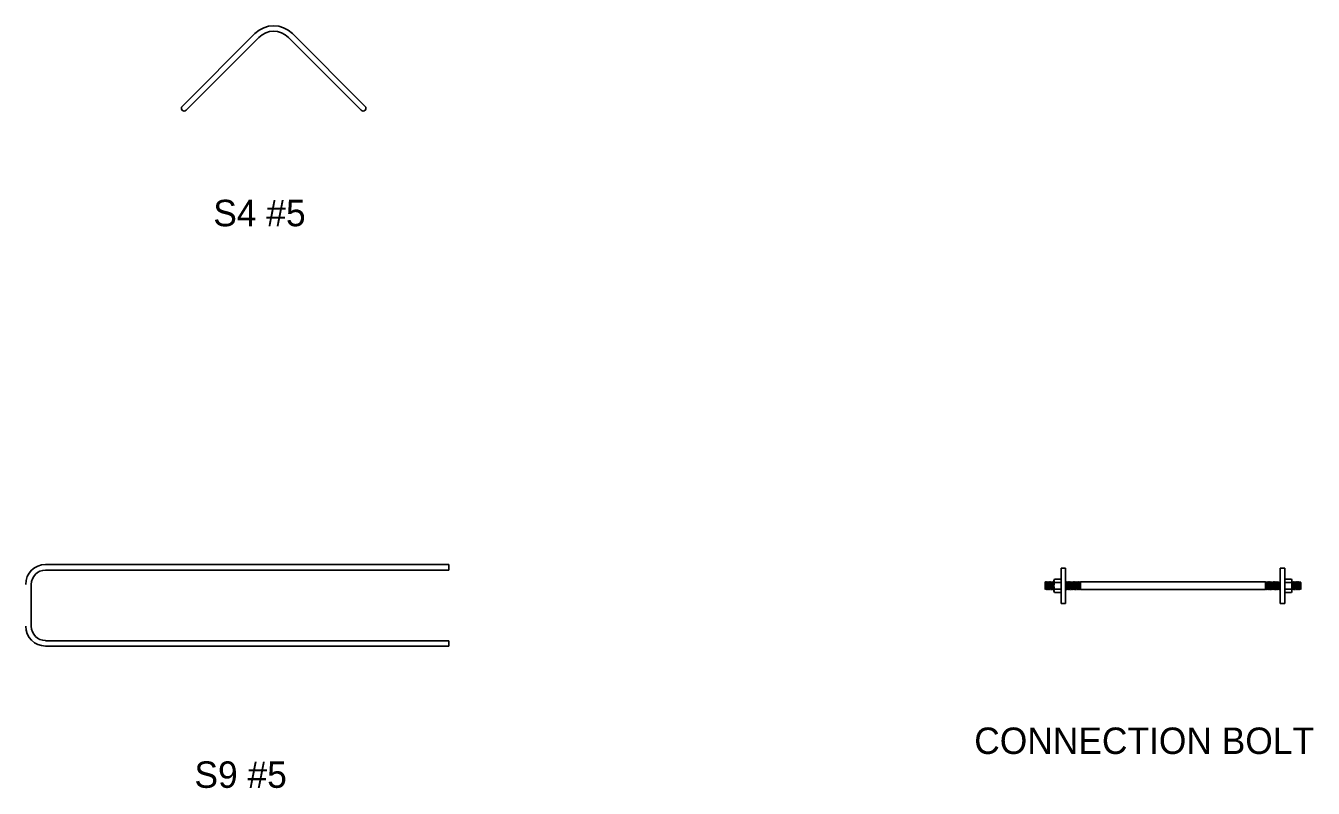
# Model space of a CAD drawing. Extents: x 3667.2 to 3717.5, y 409.8 to 444.1.
# Drawn here: x 3705.3 to 3717.47, y 417.82 to 425.02 of the extents above; entities that cross this region are included whole.
import ezdxf

# ---------------------------------------------------------------- set-up
doc = ezdxf.new("R2010")
doc.units = 0
for name, color, linetype in [('stage_NO-PLOT', 7, 'Continuous'), ('str_Misc-Steel-C', 7, 'Continuous'), ('str_Reinforcement-B', 7, 'Continuous'), ('str_Reinforcement-E', 7, 'Continuous')]:
    doc.layers.add(name, color=color, linetype=linetype)

msp = doc.modelspace()

# ---------------------------------------------------------------- linework, layer by layer
at = {"layer": 'str_Misc-Steel-C'}
for p, q in [((3715.025, 419.788), (3715.023, 419.784)), ((3715.087, 419.795), (3715.028, 419.795)), ((3715.09, 419.788), (3715.092, 419.784)), ((3715.133, 419.899), (3715.092, 419.899)), ((3715.092, 419.899), (3715.092, 419.565)), ((3715.133, 419.565), (3715.133, 419.899)), ((3717.163, 419.899), (3717.205, 419.899)), ((3717.163, 419.565), (3717.163, 419.899)), ((3717.205, 419.899), (3717.205, 419.565)), ((3717.206, 419.788), (3717.205, 419.784)), ((3717.209, 419.795), (3717.269, 419.795)), ((3717.272, 419.788), (3717.273, 419.784)), ((3714.94, 419.766), (3714.941, 419.768)), ((3714.94, 419.766), (3714.94, 419.696)), ((3714.943, 419.769), (3714.95, 419.696)), ((3714.955, 419.769), (3714.962, 419.696)), ((3714.967, 419.769), (3714.974, 419.696)), ((3714.979, 419.769), (3714.986, 419.696)), ((3714.991, 419.769), (3714.998, 419.696)), ((3715.003, 419.769), (3715.01, 419.696)), ((3715.015, 419.769), (3715.022, 419.696)), ((3715.022, 419.764), (3715.023, 419.765)), ((3715.023, 419.784), (3715.023, 419.68)), ((3715.025, 419.676), (3715.023, 419.68)), ((3715.087, 419.764), (3715.028, 419.764)), ((3715.087, 419.701), (3715.028, 419.701)), ((3715.087, 419.669), (3715.028, 419.669)), ((3715.09, 419.676), (3715.092, 419.68)), ((3715.092, 419.784), (3715.092, 419.68)), ((3715.133, 419.698), (3715.136, 419.701)), ((3715.135, 419.769), (3715.143, 419.696)), ((3715.147, 419.769), (3715.155, 419.696)), ((3715.159, 419.769), (3715.167, 419.696)), ((3715.171, 419.769), (3715.179, 419.696)), ((3715.183, 419.769), (3715.191, 419.696)), ((3715.195, 419.769), (3715.203, 419.696)), ((3715.207, 419.769), (3715.215, 419.696)), ((3715.219, 419.769), (3715.227, 419.696)), ((3715.231, 419.769), (3715.239, 419.696)), ((3715.243, 419.769), (3715.251, 419.696)), ((3715.255, 419.769), (3715.263, 419.696)), ((3715.267, 419.769), (3715.273, 419.709)), ((3715.27, 419.701), (3715.273, 419.697)), ((3715.273, 419.769), (3717.023, 419.769)), ((3715.273, 419.769), (3715.273, 419.696)), ((3715.273, 419.696), (3717.023, 419.696)), ((3717.023, 419.769), (3717.023, 419.696)), ((3717.023, 419.766), (3717.025, 419.768)), ((3717.026, 419.769), (3717.034, 419.696)), ((3717.038, 419.769), (3717.046, 419.696)), ((3717.05, 419.769), (3717.058, 419.696)), ((3717.062, 419.769), (3717.07, 419.696)), ((3717.074, 419.769), (3717.082, 419.696)), ((3717.086, 419.769), (3717.094, 419.696)), ((3717.098, 419.769), (3717.106, 419.696)), ((3717.11, 419.769), (3717.118, 419.696)), ((3717.122, 419.769), (3717.13, 419.696)), ((3717.134, 419.769), (3717.142, 419.696)), ((3717.146, 419.769), (3717.154, 419.696)), ((3717.158, 419.769), (3717.163, 419.721)), ((3717.161, 419.701), (3717.163, 419.698)), ((3717.205, 419.784), (3717.205, 419.68)), ((3717.206, 419.676), (3717.205, 419.68)), ((3717.209, 419.764), (3717.269, 419.764)), ((3717.209, 419.701), (3717.269, 419.701)), ((3717.209, 419.669), (3717.269, 419.669)), ((3717.272, 419.676), (3717.273, 419.68)), ((3717.273, 419.784), (3717.273, 419.68)), ((3717.278, 419.769), (3717.286, 419.696)), ((3717.29, 419.769), (3717.298, 419.696)), ((3717.302, 419.769), (3717.31, 419.696)), ((3717.315, 419.769), (3717.322, 419.696)), ((3717.327, 419.769), (3717.334, 419.696)), ((3717.339, 419.769), (3717.346, 419.696)), ((3717.351, 419.769), (3717.357, 419.709)), ((3717.354, 419.701), (3717.357, 419.697)), ((3717.357, 419.763), (3717.357, 419.697)), ((3715.092, 419.565), (3715.133, 419.565)), ((3717.205, 419.565), (3717.163, 419.565))]:
    msp.add_line(p, q, dxfattribs=at)
for points in [[(3714.94, 419.696), (3714.943, 419.701)], [(3714.944, 419.768), (3714.947, 419.764)], [(3714.946, 419.701), (3714.949, 419.696)], [(3714.95, 419.764), (3714.953, 419.768)], [(3714.952, 419.696), (3714.955, 419.701)], [(3714.956, 419.768), (3714.959, 419.764)], [(3714.958, 419.701), (3714.961, 419.696)], [(3714.962, 419.764), (3714.965, 419.768)], [(3714.964, 419.696), (3714.967, 419.701)], [(3714.968, 419.768), (3714.971, 419.764)], [(3714.97, 419.701), (3714.973, 419.696)], [(3714.974, 419.764), (3714.977, 419.768)], [(3714.976, 419.696), (3714.979, 419.701)], [(3714.98, 419.768), (3714.983, 419.764)], [(3714.982, 419.701), (3714.985, 419.696)], [(3714.986, 419.764), (3714.989, 419.768)], [(3714.988, 419.696), (3714.991, 419.701)], [(3714.988, 419.696), (3714.991, 419.701)], [(3714.992, 419.768), (3714.995, 419.764)], [(3714.994, 419.701), (3714.997, 419.696)], [(3714.998, 419.764), (3715.001, 419.768)], [(3715, 419.696), (3715.003, 419.701)], [(3715.004, 419.768), (3715.007, 419.764)], [(3715.006, 419.701), (3715.009, 419.696)], [(3715.01, 419.764), (3715.013, 419.768)], [(3715.012, 419.696), (3715.015, 419.701)], [(3715.016, 419.768), (3715.019, 419.764)], [(3715.018, 419.701), (3715.021, 419.696)], [(3715.136, 419.768), (3715.139, 419.764)], [(3715.138, 419.701), (3715.142, 419.696)], [(3715.142, 419.764), (3715.145, 419.768)], [(3715.144, 419.696), (3715.148, 419.701)], [(3715.148, 419.768), (3715.151, 419.764)], [(3715.15, 419.701), (3715.154, 419.696)], [(3715.154, 419.764), (3715.157, 419.768)], [(3715.156, 419.696), (3715.16, 419.701)], [(3715.16, 419.768), (3715.163, 419.764)], [(3715.162, 419.701), (3715.166, 419.696)], [(3715.166, 419.764), (3715.169, 419.768)], [(3715.168, 419.696), (3715.172, 419.701)], [(3715.172, 419.768), (3715.175, 419.764)], [(3715.174, 419.701), (3715.178, 419.696)], [(3715.178, 419.764), (3715.181, 419.768)], [(3715.18, 419.696), (3715.184, 419.701)], [(3715.184, 419.768), (3715.187, 419.764)], [(3715.186, 419.701), (3715.19, 419.696)], [(3715.19, 419.764), (3715.193, 419.768)], [(3715.192, 419.696), (3715.196, 419.701)], [(3715.196, 419.768), (3715.199, 419.764)], [(3715.198, 419.701), (3715.202, 419.696)], [(3715.202, 419.764), (3715.205, 419.768)], [(3715.204, 419.696), (3715.208, 419.701)], [(3715.208, 419.768), (3715.211, 419.764)], [(3715.21, 419.701), (3715.214, 419.696)], [(3715.214, 419.764), (3715.218, 419.768)], [(3715.216, 419.696), (3715.22, 419.701)], [(3715.22, 419.768), (3715.224, 419.764)], [(3715.222, 419.701), (3715.226, 419.696)], [(3715.226, 419.764), (3715.23, 419.768)], [(3715.228, 419.696), (3715.232, 419.701)], [(3715.232, 419.768), (3715.236, 419.764)], [(3715.234, 419.701), (3715.238, 419.696)], [(3715.238, 419.764), (3715.242, 419.768)], [(3715.24, 419.696), (3715.244, 419.701)], [(3715.244, 419.768), (3715.248, 419.764)], [(3715.246, 419.701), (3715.25, 419.696)], [(3715.25, 419.764), (3715.254, 419.768)], [(3715.252, 419.696), (3715.256, 419.701)], [(3715.256, 419.768), (3715.26, 419.764)], [(3715.258, 419.701), (3715.262, 419.696)], [(3715.262, 419.764), (3715.266, 419.768)], [(3715.264, 419.696), (3715.268, 419.701)], [(3715.268, 419.768), (3715.272, 419.764)], [(3717.023, 419.696), (3717.027, 419.701)], [(3717.027, 419.768), (3717.031, 419.764)], [(3717.029, 419.701), (3717.033, 419.696)], [(3717.033, 419.764), (3717.037, 419.768)], [(3717.035, 419.696), (3717.039, 419.701)], [(3717.039, 419.768), (3717.043, 419.764)], [(3717.041, 419.701), (3717.045, 419.696)], [(3717.045, 419.764), (3717.049, 419.768)], [(3717.047, 419.696), (3717.051, 419.701)], [(3717.051, 419.768), (3717.055, 419.764)], [(3717.053, 419.701), (3717.057, 419.696)], [(3717.057, 419.764), (3717.061, 419.768)], [(3717.059, 419.696), (3717.063, 419.701)], [(3717.063, 419.768), (3717.067, 419.764)], [(3717.065, 419.701), (3717.069, 419.696)], [(3717.069, 419.764), (3717.073, 419.768)], [(3717.071, 419.696), (3717.075, 419.701)], [(3717.071, 419.696), (3717.075, 419.701)], [(3717.075, 419.768), (3717.079, 419.764)], [(3717.077, 419.701), (3717.081, 419.696)], [(3717.081, 419.764), (3717.085, 419.768)], [(3717.083, 419.696), (3717.087, 419.701)], [(3717.087, 419.768), (3717.091, 419.764)], [(3717.089, 419.701), (3717.093, 419.696)], [(3717.093, 419.764), (3717.097, 419.768)], [(3717.095, 419.696), (3717.099, 419.701)], [(3717.099, 419.768), (3717.103, 419.764)], [(3717.101, 419.701), (3717.105, 419.696)], [(3717.105, 419.764), (3717.109, 419.768)], [(3717.107, 419.696), (3717.111, 419.701)], [(3717.111, 419.768), (3717.115, 419.764)], [(3717.113, 419.701), (3717.117, 419.696)], [(3717.117, 419.764), (3717.121, 419.768)], [(3717.119, 419.696), (3717.123, 419.701)], [(3717.123, 419.768), (3717.127, 419.764)], [(3717.125, 419.701), (3717.129, 419.696)], [(3717.129, 419.764), (3717.133, 419.768)], [(3717.131, 419.696), (3717.135, 419.701)], [(3717.135, 419.768), (3717.139, 419.764)], [(3717.137, 419.701), (3717.141, 419.696)], [(3717.141, 419.764), (3717.145, 419.768)], [(3717.143, 419.696), (3717.147, 419.701)], [(3717.147, 419.768), (3717.151, 419.764)], [(3717.149, 419.701), (3717.153, 419.696)], [(3717.153, 419.764), (3717.157, 419.768)], [(3717.155, 419.696), (3717.159, 419.701)], [(3717.159, 419.768), (3717.163, 419.764)], [(3717.273, 419.764), (3717.277, 419.768)], [(3717.276, 419.696), (3717.279, 419.701)], [(3717.279, 419.768), (3717.283, 419.764)], [(3717.282, 419.701), (3717.285, 419.696)], [(3717.286, 419.764), (3717.289, 419.768)], [(3717.288, 419.696), (3717.291, 419.701)], [(3717.292, 419.768), (3717.295, 419.764)], [(3717.294, 419.701), (3717.297, 419.696)], [(3717.298, 419.764), (3717.301, 419.768)], [(3717.3, 419.696), (3717.303, 419.701)], [(3717.304, 419.768), (3717.307, 419.764)], [(3717.306, 419.701), (3717.309, 419.696)], [(3717.31, 419.764), (3717.313, 419.768)], [(3717.312, 419.696), (3717.315, 419.701)], [(3717.316, 419.768), (3717.319, 419.764)], [(3717.318, 419.701), (3717.321, 419.696)], [(3717.322, 419.764), (3717.325, 419.768)], [(3717.324, 419.696), (3717.327, 419.701)], [(3717.328, 419.768), (3717.331, 419.764)], [(3717.33, 419.701), (3717.333, 419.696)], [(3717.334, 419.764), (3717.337, 419.768)], [(3717.336, 419.696), (3717.339, 419.701)], [(3717.34, 419.768), (3717.343, 419.764)], [(3717.342, 419.701), (3717.345, 419.696)], [(3717.346, 419.764), (3717.349, 419.768)], [(3717.348, 419.696), (3717.351, 419.701)], [(3717.352, 419.768), (3717.355, 419.764)]]:
    msp.add_lwpolyline(points, dxfattribs=at)
for centre, major_axis, ratio, start_param, end_param in [((3715.053, 419.78), (0.0302, 0), 0.989796, 2.584993, 3.698192), ((3715.061, 419.78), (-0.0302, 0), 0.989796, 2.584993, 3.698192), ((3717.235, 419.78), (0.0302, 0), 0.989796, 2.584993, 3.698192), ((3717.243, 419.78), (-0.0302, 0), 0.989796, 2.584993, 3.698192), ((3714.939, 419.697), (-0.0015, 0), 0.674479, 2.640891, 2.677945), ((3714.943, 419.768), (-0.0015, 0), 0.674479, 3.60524, 5.819538), ((3714.945, 419.7), (-0.0015, 0), 0.674479, 3.60524, 5.819538), ((3714.949, 419.764), (-0.0015, 0), 0.674479, 0.463648, 2.677945), ((3714.951, 419.697), (-0.0015, 0), 0.674479, 0.463648, 2.677945), ((3714.955, 419.768), (-0.0015, 0), 0.674479, 3.60524, 5.819538), ((3714.957, 419.7), (0.0015, 0), 0.674479, 0.463648, 2.677945), ((3714.961, 419.764), (-0.0015, 0), 0.674479, 0.463648, 2.677945), ((3714.963, 419.697), (-0.0015, 0), 0.674479, 0.463648, 2.677945), ((3714.967, 419.768), (-0.0015, 0), 0.674479, 3.60524, 5.819538), ((3714.969, 419.7), (-0.0015, 0), 0.674479, 3.60524, 5.819538), ((3714.973, 419.764), (0.0015, 0), 0.674479, 3.60524, 5.819538), ((3714.975, 419.697), (-0.0015, 0), 0.674479, 0.463648, 2.677945), ((3714.979, 419.768), (-0.0015, 0), 0.674479, 3.60524, 5.819538), ((3714.981, 419.7), (0.0015, 0), 0.674479, 0.463648, 2.677945), ((3714.985, 419.764), (-0.0015, 0), 0.674479, 0.463648, 2.677945), ((3714.987, 419.697), (-0.0015, 0), 0.674479, 0.463648, 2.677945), ((3714.991, 419.768), (-0.0015, 0), 0.674479, 3.60524, 5.819538), ((3714.993, 419.7), (-0.0015, 0), 0.674479, 3.60524, 5.819538), ((3714.997, 419.764), (-0.0015, 0), 0.674479, 0.463648, 2.677945), ((3714.999, 419.697), (-0.0015, 0), 0.674479, 0.463648, 2.677945), ((3715.003, 419.768), (-0.0015, 0), 0.674479, 3.60524, 5.819538), ((3715.005, 419.7), (-0.0015, 0), 0.674479, 3.60524, 5.819538), ((3715.009, 419.764), (-0.0015, 0), 0.674479, 0.463648, 2.677945), ((3715.011, 419.697), (-0.0015, 0), 0.674479, 0.463648, 2.677945), ((3715.015, 419.768), (-0.0015, 0), 0.674479, 3.60524, 5.819538), ((3715.017, 419.7), (-0.0015, 0), 0.674479, 3.60524, 5.819538), ((3715.021, 419.764), (-0.0015, 0), 0.674479, 0.463648, 2.677945), ((3715.023, 419.697), (-0.0015, 0), 0.674479, 0.463648, 1.957617), ((3715.137, 419.732), (-0.114, 0), 0.989796, 5.999391, 6.566979), ((3715.053, 419.685), (0.0302, 0), 0.989796, 2.584993, 3.698192), ((3714.978, 419.732), (0.114, 0), 0.989796, 5.999391, 6.566979), ((3715.061, 419.685), (-0.0302, 0), 0.989796, 2.584993, 3.698192), ((3715.135, 419.768), (-0.0015, 0), 0.674479, 3.60524, 5.819538), ((3715.137, 419.7), (-0.0015, 0), 0.674479, 3.60524, 5.819538), ((3715.141, 419.764), (-0.0015, 0), 0.674479, 0.463648, 2.677945), ((3715.143, 419.697), (-0.0015, 0), 0.674479, 0.463648, 2.677945), ((3715.147, 419.768), (-0.0015, 0), 0.674479, 3.60524, 5.819538), ((3715.149, 419.7), (-0.0015, 0), 0.674479, 3.60524, 5.819538), ((3715.153, 419.764), (-0.0015, 0), 0.674479, 0.463648, 2.677945), ((3715.155, 419.697), (-0.0015, 0), 0.674479, 0.463648, 2.677945), ((3715.159, 419.768), (-0.0015, 0), 0.674479, 3.60524, 5.819538), ((3715.161, 419.7), (0.0015, 0), 0.674479, 0.463648, 2.677945), ((3715.165, 419.764), (-0.0015, 0), 0.674479, 0.463648, 2.677945), ((3715.167, 419.697), (-0.0015, 0), 0.674479, 0.463648, 2.677945), ((3715.171, 419.768), (-0.0015, 0), 0.674479, 3.60524, 5.819538), ((3715.173, 419.7), (-0.0015, 0), 0.674479, 3.60524, 5.819538), ((3715.177, 419.764), (0.0015, 0), 0.674479, 3.60524, 5.819538), ((3715.179, 419.697), (-0.0015, 0), 0.674479, 0.463648, 2.677945), ((3715.183, 419.768), (-0.0015, 0), 0.674479, 3.60524, 5.819538), ((3715.185, 419.7), (0.0015, 0), 0.674479, 0.463648, 2.677945), ((3715.189, 419.764), (-0.0015, 0), 0.674479, 0.463648, 2.677945), ((3715.191, 419.697), (-0.0015, 0), 0.674479, 0.463648, 2.677945), ((3715.195, 419.768), (-0.0015, 0), 0.674479, 3.60524, 5.819538), ((3715.197, 419.7), (0.0015, 0), 0.674479, 0.463648, 2.677945), ((3715.201, 419.764), (0.0015, 0), 0.674479, 3.60524, 5.819538), ((3715.203, 419.697), (-0.0015, 0), 0.674479, 0.463648, 2.677945), ((3715.207, 419.768), (-0.0015, 0), 0.674479, 3.60524, 5.819538), ((3715.209, 419.7), (-0.0015, 0), 0.674479, 3.60524, 5.819538), ((3715.213, 419.764), (0.0015, 0), 0.674479, 3.60524, 5.819538), ((3715.215, 419.697), (-0.0015, 0), 0.674479, 0.463648, 2.677945), ((3715.219, 419.768), (-0.0015, 0), 0.674479, 3.60524, 5.819538), ((3715.221, 419.7), (-0.0015, 0), 0.674479, 3.60524, 5.819538), ((3715.225, 419.764), (-0.0015, 0), 0.674479, 0.463648, 2.677945), ((3715.227, 419.697), (-0.0015, 0), 0.674479, 0.463648, 2.677945), ((3715.231, 419.768), (-0.0015, 0), 0.674479, 3.60524, 5.819538), ((3715.233, 419.7), (-0.0015, 0), 0.674479, 3.60524, 5.819538), ((3715.237, 419.764), (-0.0015, 0), 0.674479, 0.463648, 2.677945), ((3715.239, 419.697), (0.0015, 0), 0.674479, 3.60524, 5.819538), ((3715.243, 419.768), (-0.0015, 0), 0.674479, 3.60524, 5.819538), ((3715.245, 419.7), (-0.0015, 0), 0.674479, 3.60524, 5.819538), ((3715.249, 419.764), (-0.0015, 0), 0.674479, 0.463648, 2.677945), ((3715.251, 419.697), (-0.0015, 0), 0.674479, 0.463648, 2.677945), ((3715.255, 419.768), (0.0015, 0), 0.674479, 0.463648, 2.677945), ((3715.257, 419.7), (-0.0015, 0), 0.674479, 3.60524, 5.819538), ((3715.261, 419.764), (-0.0015, 0), 0.674479, 0.463648, 2.677945), ((3715.263, 419.697), (-0.0015, 0), 0.674479, 0.463648, 2.677945), ((3715.267, 419.768), (-0.0015, 0), 0.674479, 3.60524, 5.819538), ((3715.269, 419.7), (-0.0015, 0), 0.674479, 3.60524, 5.819538), ((3715.273, 419.764), (-0.0015, 0), 0.674479, 0.463648, 1.839648), ((3717.022, 419.697), (-0.0015, 0), 0.674479, 2.640891, 2.677945), ((3717.026, 419.768), (-0.0015, 0), 0.674479, 3.60524, 5.819538), ((3717.028, 419.7), (-0.0015, 0), 0.674479, 3.60524, 5.819538), ((3717.032, 419.764), (-0.0015, 0), 0.674479, 0.463648, 2.677945), ((3717.034, 419.697), (-0.0015, 0), 0.674479, 0.463648, 2.677945), ((3717.038, 419.768), (-0.0015, 0), 0.674479, 3.60524, 5.819538), ((3717.04, 419.7), (0.0015, 0), 0.674479, 0.463648, 2.677945), ((3717.044, 419.764), (-0.0015, 0), 0.674479, 0.463648, 2.677945), ((3717.046, 419.697), (-0.0015, 0), 0.674479, 0.463648, 2.677945), ((3717.05, 419.768), (-0.0015, 0), 0.674479, 3.60524, 5.819538), ((3717.052, 419.7), (-0.0015, 0), 0.674479, 3.60524, 5.819538), ((3717.056, 419.764), (0.0015, 0), 0.674479, 3.60524, 5.819538), ((3717.058, 419.697), (-0.0015, 0), 0.674479, 0.463648, 2.677945), ((3717.062, 419.768), (-0.0015, 0), 0.674479, 3.60524, 5.819538), ((3717.064, 419.7), (0.0015, 0), 0.674479, 0.463648, 2.677945), ((3717.068, 419.764), (-0.0015, 0), 0.674479, 0.463648, 2.677945), ((3717.07, 419.697), (-0.0015, 0), 0.674479, 0.463648, 2.677945), ((3717.074, 419.768), (-0.0015, 0), 0.674479, 3.60524, 5.819538), ((3717.076, 419.7), (-0.0015, 0), 0.674479, 3.60524, 5.819538), ((3717.08, 419.764), (-0.0015, 0), 0.674479, 0.463648, 2.677945), ((3717.082, 419.697), (-0.0015, 0), 0.674479, 0.463648, 2.677945), ((3717.086, 419.768), (-0.0015, 0), 0.674479, 3.60524, 5.819538), ((3717.088, 419.7), (-0.0015, 0), 0.674479, 3.60524, 5.819538), ((3717.092, 419.764), (-0.0015, 0), 0.674479, 0.463648, 2.677945), ((3717.094, 419.697), (-0.0015, 0), 0.674479, 0.463648, 2.677945), ((3717.098, 419.768), (-0.0015, 0), 0.674479, 3.60524, 5.819538), ((3717.1, 419.7), (-0.0015, 0), 0.674479, 3.60524, 5.819538), ((3717.104, 419.764), (-0.0015, 0), 0.674479, 0.463648, 2.677945), ((3717.106, 419.697), (-0.0015, 0), 0.674479, 0.463648, 2.677945), ((3717.11, 419.768), (-0.0015, 0), 0.674479, 3.60524, 5.819538), ((3717.112, 419.7), (0.0015, 0), 0.674479, 0.463648, 2.677945), ((3717.116, 419.764), (-0.0015, 0), 0.674479, 0.463648, 2.677945), ((3717.118, 419.697), (-0.0015, 0), 0.674479, 0.463648, 2.677945), ((3717.122, 419.768), (-0.0015, 0), 0.674479, 3.60524, 5.819538), ((3717.124, 419.7), (-0.0015, 0), 0.674479, 3.60524, 5.819538), ((3717.128, 419.764), (0.0015, 0), 0.674479, 3.60524, 5.819538), ((3717.13, 419.697), (-0.0015, 0), 0.674479, 0.463648, 2.677945), ((3717.134, 419.768), (-0.0015, 0), 0.674479, 3.60524, 5.819538), ((3717.136, 419.7), (0.0015, 0), 0.674479, 0.463648, 2.677945), ((3717.14, 419.764), (-0.0015, 0), 0.674479, 0.463648, 2.677945), ((3717.142, 419.697), (-0.0015, 0), 0.674479, 0.463648, 2.677945), ((3717.146, 419.768), (-0.0015, 0), 0.674479, 3.60524, 5.819538), ((3717.148, 419.7), (0.0015, 0), 0.674479, 0.463648, 2.677945), ((3717.152, 419.764), (0.0015, 0), 0.674479, 3.60524, 5.819538), ((3717.154, 419.697), (-0.0015, 0), 0.674479, 0.463648, 2.677945), ((3717.158, 419.768), (-0.0015, 0), 0.674479, 3.60524, 5.819538), ((3717.16, 419.7), (-0.0015, 0), 0.674479, 3.60524, 5.819538), ((3717.164, 419.764), (0.0015, 0), 0.674479, 3.60524, 4.175205), ((3717.319, 419.732), (-0.114, 0), 0.989796, 5.999391, 6.566979), ((3717.235, 419.685), (0.0302, 0), 0.989796, 2.584993, 3.698192), ((3717.159, 419.732), (0.114, 0), 0.989796, 5.999391, 6.566979), ((3717.243, 419.685), (-0.0302, 0), 0.989796, 2.584993, 3.698192), ((3717.272, 419.764), (-0.0015, 0), 0.674479, 2.442809, 2.677945), ((3717.274, 419.697), (-0.0015, 0), 0.674479, 0.898539, 2.677945), ((3717.278, 419.768), (-0.0015, 0), 0.674479, 3.60524, 5.819538), ((3717.28, 419.7), (0.0015, 0), 0.674479, 0.463648, 2.677945), ((3717.284, 419.764), (0.0015, 0), 0.674479, 3.60524, 5.819538), ((3717.286, 419.697), (-0.0015, 0), 0.674479, 0.463648, 2.677945), ((3717.29, 419.768), (-0.0015, 0), 0.674479, 3.60524, 5.819538), ((3717.292, 419.7), (-0.0015, 0), 0.674479, 3.60524, 5.819538), ((3717.296, 419.764), (0.0015, 0), 0.674479, 3.60524, 5.819538), ((3717.298, 419.697), (-0.0015, 0), 0.674479, 0.463648, 2.677945), ((3717.302, 419.768), (-0.0015, 0), 0.674479, 3.60524, 5.819538), ((3717.304, 419.7), (-0.0015, 0), 0.674479, 3.60524, 5.819538), ((3717.308, 419.764), (-0.0015, 0), 0.674479, 0.463648, 2.677945), ((3717.31, 419.697), (-0.0015, 0), 0.674479, 0.463648, 2.677945), ((3717.314, 419.768), (-0.0015, 0), 0.674479, 3.60524, 5.819538), ((3717.316, 419.7), (-0.0015, 0), 0.674479, 3.60524, 5.819538), ((3717.32, 419.764), (-0.0015, 0), 0.674479, 0.463648, 2.677945), ((3717.322, 419.697), (0.0015, 0), 0.674479, 3.60524, 5.819538), ((3717.326, 419.768), (-0.0015, 0), 0.674479, 3.60524, 5.819538), ((3717.328, 419.7), (-0.0015, 0), 0.674479, 3.60524, 5.819538), ((3717.332, 419.764), (-0.0015, 0), 0.674479, 0.463648, 2.677945), ((3717.334, 419.697), (-0.0015, 0), 0.674479, 0.463648, 2.677945), ((3717.338, 419.768), (0.0015, 0), 0.674479, 0.463648, 2.677945), ((3717.34, 419.7), (-0.0015, 0), 0.674479, 3.60524, 5.819538), ((3717.344, 419.764), (-0.0015, 0), 0.674479, 0.463648, 2.677945), ((3717.346, 419.697), (-0.0015, 0), 0.674479, 0.463648, 2.677945), ((3717.35, 419.768), (-0.0015, 0), 0.674479, 3.60524, 5.819538), ((3717.352, 419.7), (-0.0015, 0), 0.674479, 3.60524, 5.819538), ((3717.356, 419.764), (-0.0015, 0), 0.674479, 0.463648, 1.839648)]:
    msp.add_ellipse(centre, major_axis=major_axis, ratio=ratio, start_param=start_param, end_param=end_param, dxfattribs=at)
at = {"layer": 'str_Reinforcement-B'}
for p, q in [((3706.779, 424.263), (3707.467, 424.952)), ((3707.504, 424.915), (3706.816, 424.226)), ((3708.473, 424.226), (3707.784, 424.915)), ((3707.821, 424.952), (3708.51, 424.263))]:
    msp.add_line(p, q, dxfattribs=at)
for centre, radius, start, end in [((3707.644, 424.775), 0.25, 45, 135), ((3707.644, 424.775), 0.198, 45, 135), ((3706.797, 424.245), 0.026, 135, 315), ((3708.491, 424.245), 0.026, 225, 45)]:
    msp.add_arc(centre, radius, start, end, dxfattribs=at)
at = {"layer": 'str_Reinforcement-E'}
for p, q in [((3705.487, 419.932), (3709.3, 419.932)), ((3709.3, 419.932), (3709.3, 419.88)), ((3709.3, 419.88), (3705.487, 419.88)), ((3705.352, 419.745), (3705.352, 419.349)), ((3705.487, 419.213), (3709.3, 419.213)), ((3709.3, 419.213), (3709.3, 419.161)), ((3709.3, 419.161), (3705.487, 419.161))]:
    msp.add_line(p, q, dxfattribs=at)
for centre, radius, start, end in [((3705.487, 419.745), 0.188, 90, 180), ((3705.487, 419.745), 0.135, 90, 180), ((3705.487, 419.349), 0.187, 180, 270), ((3705.487, 419.349), 0.135, 180, 270)]:
    msp.add_arc(centre, radius, start, end, dxfattribs=at)

# ---------------------------------------------------------------- texts
at = {"layer": 'stage_NO-PLOT'}
for s, p in [('S4 #5', (3707.073, 423.13)), ('CONNECTION BOLT', (3714.269, 418.142)), ('S9 #5', (3706.895, 417.822))]:
    msp.add_text(s, height=0.25, dxfattribs=at).set_placement(p)

doc.saveas('drawing.dxf')
